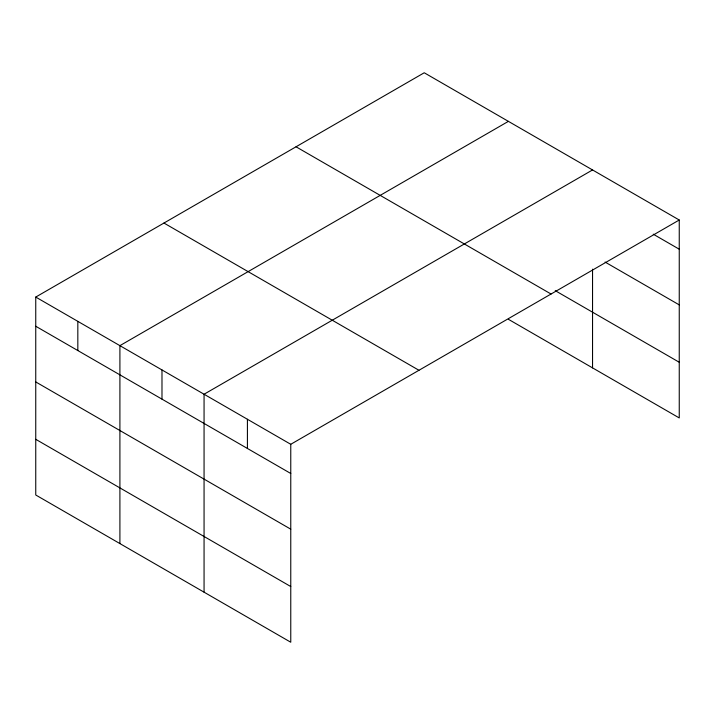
<?xml version="1.0" encoding="UTF-8"?>
<svg xmlns="http://www.w3.org/2000/svg" width="715" height="715" viewBox="0 0 715 715"><rect width="100%" height="100%" fill="white"/><g stroke="black" fill="none" stroke-linecap="round" stroke-linejoin="round"><path stroke-width="1.07" d="M679.25 220.006L290.764 444.292L290.764 642.231L35.75 494.995L35.75 297.065L424.236 72.769L679.25 220.006L679.25 417.935L508.392 319.292M508.392 121.362L119.906 345.649L119.906 543.579M592.547 169.947L204.061 394.233L204.061 592.163M653.242 234.18L679.25 249.204M605.069 262.056L679.25 304.885M555.251 290.665L679.25 362.255M296.037 146.79L551.05 294.026M163.95 223.044L418.963 370.281M35.75 297.065L290.764 444.292M35.75 326.255L290.764 473.491M35.75 381.935L290.764 529.172M35.75 439.314L290.764 586.541M592.547 269.171L592.547 367.876M247.417 419.267L247.417 448.457M161.983 369.941L161.983 399.14M77.828 321.357L77.828 350.547"/></g></svg>
